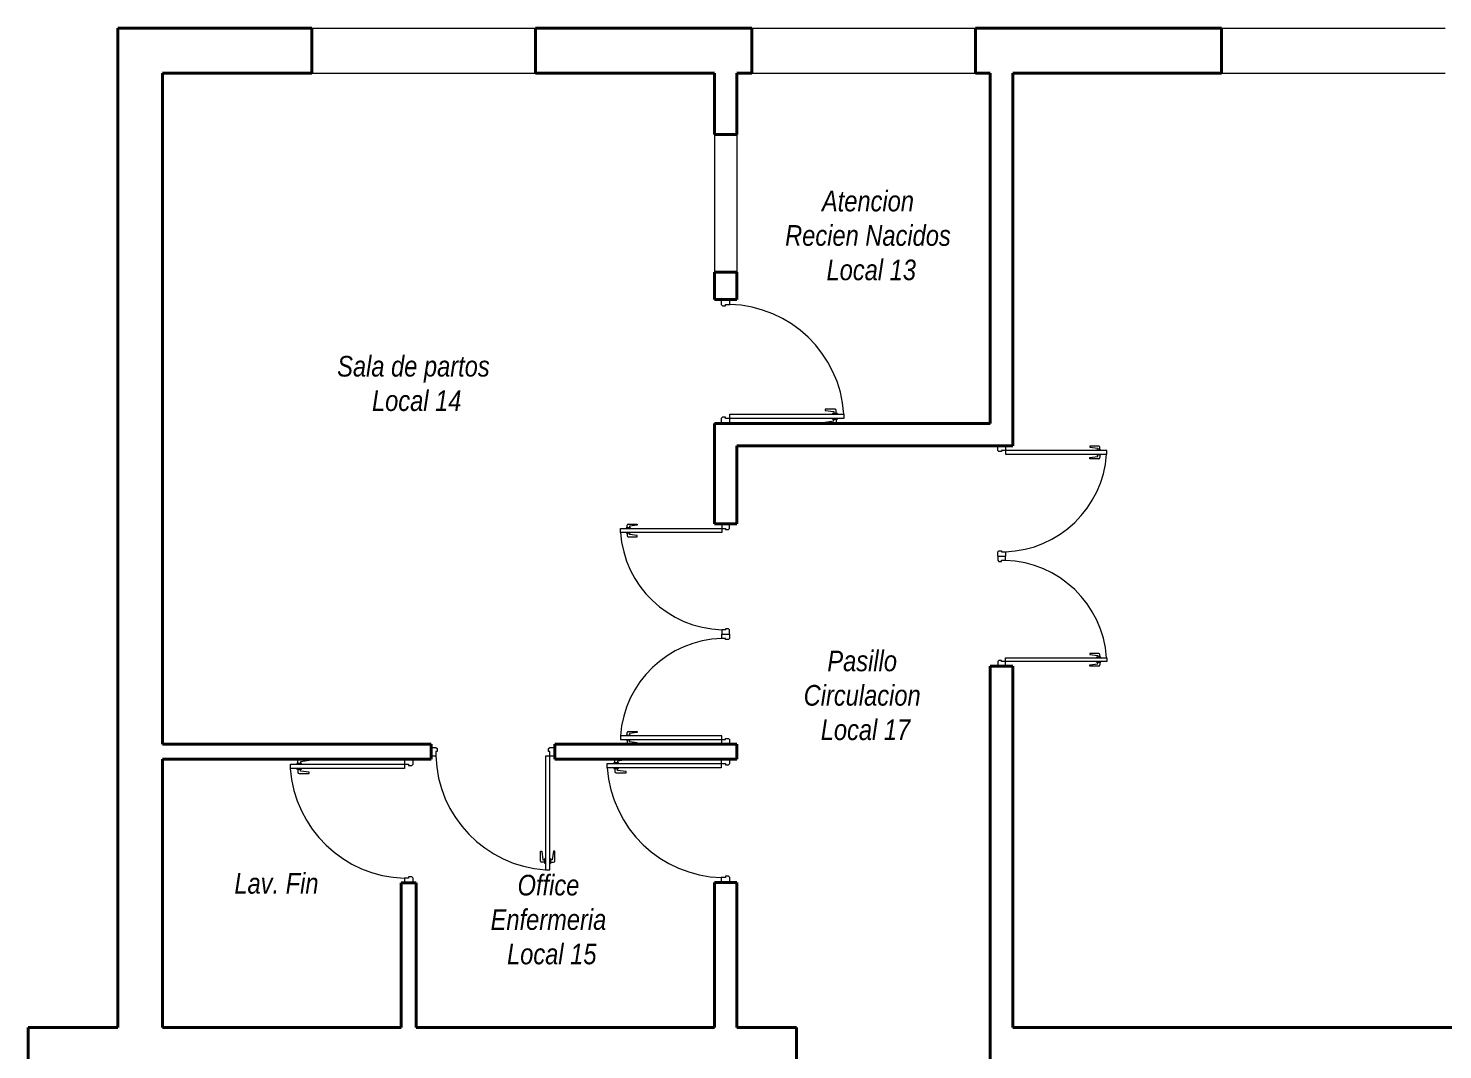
# Model space of a CAD drawing. Header units: millimetres. Extents: x -196 to -130, y 74 to 971.
# Drawn here: x -191.36 to -181.08, y 962.49 to 969.91 of the extents above; entities that cross this region are included whole.
import ezdxf

# ---------------------------------------------------------------- set-up
doc = ezdxf.new("R2010")
doc.units = ezdxf.units.MM
for name, color, linetype, lineweight in [('Aberturas', 43, 'Continuous', 9), ('Muro Corte', 1, 'Continuous', 40), ('Muro Vista', 3, 'Continuous', 20), ('Textos', 2, 'Continuous', 5)]:
    doc.layers.add(name, color=color, linetype=linetype, lineweight=lineweight)

msp = doc.modelspace()

# ---------------------------------------------------------------- linework, layer by layer
at = {"layer": 'Aberturas'}
for p, q in [((-186.324, 967.94), (-186.324, 967.905)), ((-186.261, 967.94), (-186.324, 967.94)), ((-186.324, 967.905), (-186.315, 967.896)), ((-186.315, 967.896), (-186.292, 967.896)), ((-186.292, 967.896), (-186.292, 967.905)), ((-186.292, 967.905), (-186.261, 967.905)), ((-186.261, 967.905), (-186.261, 967.94)), ((-185.497, 967.144), (-185.569, 967.144)), ((-185.569, 967.144), (-185.569, 967.135)), ((-185.569, 967.135), (-185.506, 967.126)), ((-185.506, 967.126), (-185.506, 967.113)), ((-185.488, 967.113), (-185.488, 967.135)), ((-186.315, 967.086), (-186.324, 967.077)), ((-186.324, 967.077), (-186.324, 967.04)), ((-186.324, 967.04), (-186.261, 967.04)), ((-186.292, 967.086), (-186.315, 967.086)), ((-186.292, 967.077), (-186.292, 967.086)), ((-186.261, 967.077), (-186.292, 967.077)), ((-186.261, 967.077), (-186.261, 967.108)), ((-186.261, 967.108), (-185.433, 967.108)), ((-185.433, 967.077), (-186.261, 967.077)), ((-186.261, 967.04), (-186.261, 967.077)), ((-185.569, 967.05), (-185.506, 967.059)), ((-185.569, 967.041), (-185.569, 967.05)), ((-185.497, 967.041), (-185.569, 967.041)), ((-185.479, 967.113), (-185.515, 967.113)), ((-185.515, 967.113), (-185.515, 967.108)), ((-185.515, 967.077), (-185.515, 967.072)), ((-185.515, 967.072), (-185.479, 967.072)), ((-185.506, 967.059), (-185.506, 967.072)), ((-185.488, 967.072), (-185.488, 967.05)), ((-185.479, 967.108), (-185.479, 967.113)), ((-185.479, 967.072), (-185.479, 967.077)), ((-185.433, 967.108), (-185.433, 967.077)), ((-184.315, 966.844), (-184.315, 966.877)), ((-184.315, 966.877), (-184.259, 966.877)), ((-184.307, 966.836), (-184.315, 966.844)), ((-184.287, 966.836), (-184.307, 966.836)), ((-184.259, 966.844), (-184.287, 966.844)), ((-184.287, 966.844), (-184.287, 966.836)), ((-184.259, 966.877), (-184.259, 966.844)), ((-183.523, 966.844), (-184.259, 966.844)), ((-184.259, 966.844), (-184.259, 966.816)), ((-184.259, 966.816), (-183.523, 966.816)), ((-183.581, 966.876), (-183.645, 966.876)), ((-183.645, 966.876), (-183.645, 966.868)), ((-183.645, 966.868), (-183.589, 966.86)), ((-183.597, 966.844), (-183.597, 966.848)), ((-183.597, 966.848), (-183.565, 966.848)), ((-183.597, 966.812), (-183.597, 966.816)), ((-183.589, 966.86), (-183.589, 966.848)), ((-183.573, 966.848), (-183.573, 966.868)), ((-183.565, 966.848), (-183.565, 966.844)), ((-183.565, 966.816), (-183.565, 966.812)), ((-183.523, 966.816), (-183.523, 966.844)), ((-183.645, 966.792), (-183.589, 966.8)), ((-183.645, 966.784), (-183.645, 966.792)), ((-183.581, 966.784), (-183.645, 966.784)), ((-183.565, 966.812), (-183.597, 966.812)), ((-183.589, 966.8), (-183.589, 966.812)), ((-183.573, 966.812), (-183.573, 966.792)), ((-186.999, 966.309), (-186.935, 966.309)), ((-186.935, 966.309), (-186.935, 966.301)), ((-186.32, 966.31), (-186.32, 966.277)), ((-186.264, 966.31), (-186.32, 966.31)), ((-186.264, 966.277), (-186.264, 966.31)), ((-187.056, 966.249), (-187.056, 966.277)), ((-187.056, 966.277), (-186.32, 966.277)), ((-186.32, 966.249), (-187.056, 966.249)), ((-186.983, 966.281), (-187.015, 966.281)), ((-187.015, 966.281), (-187.015, 966.277)), ((-187.015, 966.249), (-187.015, 966.245)), ((-187.015, 966.245), (-186.983, 966.245)), ((-187.007, 966.281), (-187.007, 966.301)), ((-187.007, 966.245), (-187.007, 966.225)), ((-186.999, 966.217), (-186.935, 966.217)), ((-186.935, 966.301), (-186.991, 966.293)), ((-186.991, 966.293), (-186.991, 966.281)), ((-186.991, 966.233), (-186.991, 966.245)), ((-186.935, 966.225), (-186.991, 966.233)), ((-186.983, 966.277), (-186.983, 966.281)), ((-186.983, 966.245), (-186.983, 966.249)), ((-186.935, 966.217), (-186.935, 966.225)), ((-186.32, 966.277), (-186.32, 966.249)), ((-186.32, 966.277), (-186.292, 966.277)), ((-186.292, 966.277), (-186.292, 966.269)), ((-186.292, 966.269), (-186.272, 966.269)), ((-186.272, 966.269), (-186.264, 966.277)), ((-184.315, 966.108), (-184.307, 966.116)), ((-184.315, 966.077), (-184.315, 966.108)), ((-184.307, 966.116), (-184.287, 966.116)), ((-184.287, 966.116), (-184.287, 966.108)), ((-184.287, 966.108), (-184.259, 966.108)), ((-184.259, 966.108), (-184.259, 966.077)), ((-184.315, 966.077), (-184.259, 966.077)), ((-184.315, 966.077), (-184.315, 966.046)), ((-184.315, 966.077), (-184.259, 966.077)), ((-184.315, 966.046), (-184.307, 966.038)), ((-184.307, 966.038), (-184.287, 966.038)), ((-184.287, 966.038), (-184.287, 966.046)), ((-184.287, 966.046), (-184.259, 966.046)), ((-184.259, 966.046), (-184.259, 966.077)), ((-186.292, 965.541), (-186.32, 965.541)), ((-186.32, 965.541), (-186.32, 965.51)), ((-186.32, 965.51), (-186.264, 965.51)), ((-186.32, 965.479), (-186.32, 965.51)), ((-186.32, 965.51), (-186.264, 965.51)), ((-186.272, 965.549), (-186.292, 965.549)), ((-186.292, 965.549), (-186.292, 965.541)), ((-186.264, 965.541), (-186.272, 965.549)), ((-186.264, 965.51), (-186.264, 965.541)), ((-186.264, 965.51), (-186.264, 965.479)), ((-186.292, 965.479), (-186.32, 965.479)), ((-186.292, 965.471), (-186.292, 965.479)), ((-186.272, 965.471), (-186.292, 965.471)), ((-186.264, 965.479), (-186.272, 965.471)), ((-184.307, 965.318), (-184.315, 965.31)), ((-184.315, 965.31), (-184.315, 965.277)), ((-184.315, 965.277), (-184.259, 965.277)), ((-184.287, 965.318), (-184.307, 965.318)), ((-184.287, 965.31), (-184.287, 965.318)), ((-184.259, 965.31), (-184.287, 965.31)), ((-184.259, 965.31), (-184.259, 965.338)), ((-184.259, 965.338), (-183.523, 965.338)), ((-183.523, 965.31), (-184.259, 965.31)), ((-184.259, 965.277), (-184.259, 965.31)), ((-183.581, 965.37), (-183.645, 965.37)), ((-183.645, 965.37), (-183.645, 965.362)), ((-183.645, 965.362), (-183.589, 965.354)), ((-183.645, 965.286), (-183.589, 965.294)), ((-183.645, 965.278), (-183.645, 965.286)), ((-183.581, 965.278), (-183.645, 965.278)), ((-183.565, 965.342), (-183.597, 965.342)), ((-183.597, 965.342), (-183.597, 965.338)), ((-183.597, 965.31), (-183.597, 965.306)), ((-183.597, 965.306), (-183.565, 965.306)), ((-183.589, 965.354), (-183.589, 965.342)), ((-183.589, 965.294), (-183.589, 965.306)), ((-183.573, 965.342), (-183.573, 965.362)), ((-183.573, 965.306), (-183.573, 965.286)), ((-183.565, 965.338), (-183.565, 965.342)), ((-183.565, 965.306), (-183.565, 965.31)), ((-183.523, 965.338), (-183.523, 965.31)), ((-187.056, 964.771), (-187.056, 964.743)), ((-186.32, 964.771), (-187.056, 964.771)), ((-187.015, 964.771), (-187.015, 964.775)), ((-187.015, 964.775), (-186.983, 964.775)), ((-187.007, 964.775), (-187.007, 964.795)), ((-186.999, 964.803), (-186.935, 964.803)), ((-186.935, 964.795), (-186.991, 964.787)), ((-186.991, 964.787), (-186.991, 964.775)), ((-186.983, 964.775), (-186.983, 964.771)), ((-186.935, 964.803), (-186.935, 964.795)), ((-186.32, 964.743), (-186.32, 964.771)), ((-188.432, 964.687), (-188.397, 964.687)), ((-188.432, 964.624), (-188.432, 964.687)), ((-188.397, 964.687), (-188.388, 964.678)), ((-188.388, 964.678), (-188.388, 964.656)), ((-187.578, 964.678), (-187.569, 964.687)), ((-187.578, 964.656), (-187.578, 964.678)), ((-187.569, 964.687), (-187.532, 964.687)), ((-187.532, 964.687), (-187.532, 964.624)), ((-187.056, 964.743), (-186.32, 964.743)), ((-187.015, 964.739), (-187.015, 964.743)), ((-186.983, 964.739), (-187.015, 964.739)), ((-187.007, 964.739), (-187.007, 964.719)), ((-186.999, 964.711), (-186.935, 964.711)), ((-186.991, 964.727), (-186.991, 964.739)), ((-186.935, 964.719), (-186.991, 964.727)), ((-186.983, 964.743), (-186.983, 964.739)), ((-186.935, 964.711), (-186.935, 964.719)), ((-186.32, 964.71), (-186.32, 964.743)), ((-186.32, 964.743), (-186.292, 964.743)), ((-186.264, 964.71), (-186.32, 964.71)), ((-186.292, 964.743), (-186.292, 964.751)), ((-186.292, 964.751), (-186.272, 964.751)), ((-186.272, 964.751), (-186.264, 964.743)), ((-186.264, 964.743), (-186.264, 964.71)), ((-189.454, 964.533), (-189.454, 964.565)), ((-189.454, 964.565), (-188.626, 964.565)), ((-189.372, 964.569), (-189.408, 964.569)), ((-189.408, 964.569), (-189.408, 964.565)), ((-189.399, 964.569), (-189.399, 964.592)), ((-189.39, 964.601), (-189.318, 964.601)), ((-189.318, 964.592), (-189.381, 964.583)), ((-189.381, 964.583), (-189.381, 964.569)), ((-189.372, 964.565), (-189.372, 964.569)), ((-189.318, 964.601), (-189.318, 964.592)), ((-188.626, 964.602), (-188.626, 964.565)), ((-188.563, 964.602), (-188.626, 964.602)), ((-188.626, 964.565), (-188.626, 964.533)), ((-188.626, 964.565), (-188.595, 964.565)), ((-188.595, 964.565), (-188.595, 964.556)), ((-188.595, 964.556), (-188.572, 964.556)), ((-188.572, 964.556), (-188.563, 964.565)), ((-188.563, 964.565), (-188.563, 964.602)), ((-188.397, 964.624), (-188.432, 964.624)), ((-188.388, 964.656), (-188.397, 964.656)), ((-188.397, 964.656), (-188.397, 964.624)), ((-187.569, 964.624), (-187.601, 964.624)), ((-187.601, 964.624), (-187.601, 963.796)), ((-187.569, 964.656), (-187.578, 964.656)), ((-187.569, 964.624), (-187.569, 964.656)), ((-187.569, 963.796), (-187.569, 964.624)), ((-187.532, 964.624), (-187.569, 964.624)), ((-187.152, 964.538), (-187.152, 964.569)), ((-187.152, 964.569), (-186.324, 964.569)), ((-187.069, 964.574), (-187.105, 964.574)), ((-187.105, 964.574), (-187.105, 964.569)), ((-187.096, 964.574), (-187.096, 964.596)), ((-187.087, 964.605), (-187.015, 964.605)), ((-187.015, 964.596), (-187.078, 964.587)), ((-187.078, 964.587), (-187.078, 964.574)), ((-187.069, 964.569), (-187.069, 964.574)), ((-187.015, 964.605), (-187.015, 964.596)), ((-186.324, 964.606), (-186.324, 964.569)), ((-186.261, 964.606), (-186.324, 964.606)), ((-186.324, 964.569), (-186.324, 964.538)), ((-186.324, 964.569), (-186.292, 964.569)), ((-186.292, 964.569), (-186.292, 964.56)), ((-186.292, 964.56), (-186.27, 964.56)), ((-186.27, 964.56), (-186.261, 964.569)), ((-186.261, 964.569), (-186.261, 964.606)), ((-188.626, 964.533), (-189.454, 964.533)), ((-189.408, 964.533), (-189.408, 964.529)), ((-189.408, 964.529), (-189.372, 964.529)), ((-189.399, 964.529), (-189.399, 964.506)), ((-189.39, 964.497), (-189.318, 964.497)), ((-189.381, 964.515), (-189.381, 964.529)), ((-189.318, 964.506), (-189.381, 964.515)), ((-189.372, 964.529), (-189.372, 964.533)), ((-189.318, 964.497), (-189.318, 964.506)), ((-186.324, 964.538), (-187.152, 964.538)), ((-187.105, 964.538), (-187.105, 964.533)), ((-187.105, 964.533), (-187.069, 964.533)), ((-187.096, 964.533), (-187.096, 964.511)), ((-187.087, 964.502), (-187.015, 964.502)), ((-187.078, 964.52), (-187.078, 964.533)), ((-187.015, 964.511), (-187.078, 964.52)), ((-187.069, 964.533), (-187.069, 964.538)), ((-187.015, 964.502), (-187.015, 964.511)), ((-187.637, 963.861), (-187.637, 963.933)), ((-187.637, 963.933), (-187.628, 963.933)), ((-187.628, 963.933), (-187.619, 963.87)), ((-187.605, 963.852), (-187.628, 963.852)), ((-187.619, 963.87), (-187.605, 963.87)), ((-187.605, 963.843), (-187.605, 963.879)), ((-187.605, 963.879), (-187.601, 963.879)), ((-187.601, 963.843), (-187.605, 963.843)), ((-187.569, 963.879), (-187.565, 963.879)), ((-187.565, 963.843), (-187.569, 963.843)), ((-187.565, 963.879), (-187.565, 963.843)), ((-187.551, 963.87), (-187.565, 963.87)), ((-187.565, 963.852), (-187.542, 963.852)), ((-187.542, 963.933), (-187.551, 963.87)), ((-187.533, 963.933), (-187.542, 963.933)), ((-187.533, 963.861), (-187.533, 963.933)), ((-188.595, 963.737), (-188.626, 963.737)), ((-188.626, 963.737), (-188.626, 963.702)), ((-188.572, 963.746), (-188.595, 963.746)), ((-188.595, 963.746), (-188.595, 963.737)), ((-188.563, 963.737), (-188.572, 963.746)), ((-188.563, 963.702), (-188.563, 963.737)), ((-187.601, 963.796), (-187.569, 963.796)), ((-186.292, 963.741), (-186.324, 963.741)), ((-186.324, 963.741), (-186.324, 963.706)), ((-186.27, 963.75), (-186.292, 963.75)), ((-186.292, 963.75), (-186.292, 963.741)), ((-186.261, 963.741), (-186.27, 963.75)), ((-186.261, 963.706), (-186.261, 963.741)), ((-188.626, 963.702), (-188.563, 963.702)), ((-186.324, 963.706), (-186.261, 963.706))]:
    msp.add_line(p, q, dxfattribs=at)
for centre, radius, start, end in [((-186.288, 967.048), 0.858, 4.0508, 88.1688), ((-185.497, 967.135), 0.009, 0, 90), ((-185.497, 967.05), 0.009, 270, 0), ((-184.284, 966.87), 0.762, 271.8312, 355.9492), ((-183.581, 966.868), 0.008, 0, 90), ((-183.581, 966.792), 0.008, 270, 0), ((-186.999, 966.301), 0.008, 90, 180), ((-186.296, 966.303), 0.762, 184.0508, 268.1688), ((-186.999, 966.225), 0.008, 180, 270), ((-184.284, 965.284), 0.762, 4.0508, 88.1688), ((-186.296, 964.717), 0.762, 91.8312, 175.9492), ((-183.581, 965.362), 0.008, 0, 90), ((-183.581, 965.286), 0.008, 270, 0), ((-186.999, 964.795), 0.008, 90, 180), ((-186.999, 964.719), 0.008, 180, 270), ((-189.39, 964.592), 0.009, 90, 180), ((-187.54, 964.652), 0.858, 181.8312, 265.9492), ((-187.087, 964.596), 0.009, 90, 180), ((-188.599, 964.594), 0.858, 184.0508, 268.1688), ((-189.39, 964.506), 0.009, 180, 270), ((-186.296, 964.598), 0.858, 184.0508, 268.1688), ((-187.087, 964.511), 0.009, 180, 270), ((-187.628, 963.861), 0.009, 180, 270), ((-187.542, 963.861), 0.009, 270, 0)]:
    msp.add_arc(centre, radius, start, end, dxfattribs=at)
at = {"layer": 'Muro Corte'}
for p, q in [((-190.708, 962.651), (-190.708, 969.911)), ((-190.708, 969.911), (-189.299, 969.911)), ((-189.299, 969.586), (-189.299, 969.911)), ((-187.674, 969.911), (-186.102, 969.911)), ((-187.674, 969.586), (-187.674, 969.911)), ((-186.102, 969.911), (-186.102, 969.586)), ((-184.477, 969.911), (-182.689, 969.911)), ((-184.477, 969.911), (-184.477, 969.586)), ((-182.689, 969.911), (-182.689, 969.586)), ((-190.383, 964.71), (-190.383, 969.586)), ((-190.383, 969.586), (-189.299, 969.586)), ((-187.674, 969.586), (-186.373, 969.586)), ((-186.373, 969.586), (-186.373, 969.14)), ((-186.211, 969.586), (-186.102, 969.586)), ((-186.211, 969.586), (-186.211, 969.14)), ((-184.477, 969.586), (-184.369, 969.586)), ((-184.369, 969.586), (-184.369, 967.04)), ((-184.206, 969.586), (-182.689, 969.586)), ((-184.206, 969.586), (-184.206, 966.877)), ((-186.373, 969.14), (-186.211, 969.14)), ((-186.373, 968.14), (-186.211, 968.14)), ((-186.373, 968.14), (-186.373, 967.94)), ((-186.211, 968.14), (-186.211, 967.94)), ((-186.373, 967.94), (-186.211, 967.94)), ((-186.373, 967.04), (-186.373, 966.31)), ((-186.373, 967.04), (-184.369, 967.04)), ((-186.211, 966.877), (-186.211, 966.31)), ((-186.211, 966.877), (-184.206, 966.877)), ((-186.373, 966.31), (-186.211, 966.31)), ((-184.369, 965.277), (-184.206, 965.277)), ((-184.369, 965.277), (-184.369, 962.326)), ((-184.206, 965.277), (-184.206, 962.651)), ((-190.383, 964.71), (-188.432, 964.71)), ((-188.432, 964.602), (-188.432, 964.71)), ((-187.532, 964.71), (-186.211, 964.71)), ((-187.532, 964.602), (-187.532, 964.71)), ((-186.211, 964.71), (-186.211, 964.602)), ((-190.383, 964.602), (-188.432, 964.602)), ((-190.383, 962.651), (-190.383, 964.602)), ((-187.532, 964.602), (-186.211, 964.602)), ((-188.649, 963.702), (-188.541, 963.702)), ((-188.649, 962.651), (-188.649, 963.702)), ((-188.541, 962.651), (-188.541, 963.702)), ((-186.373, 963.706), (-186.211, 963.706)), ((-186.373, 963.706), (-186.373, 962.651)), ((-186.211, 963.706), (-186.211, 962.651)), ((-191.358, 959.617), (-191.358, 962.651)), ((-191.358, 962.651), (-190.708, 962.651)), ((-190.383, 962.651), (-188.649, 962.651)), ((-188.541, 962.651), (-186.373, 962.651)), ((-186.211, 962.651), (-185.777, 962.651)), ((-185.777, 962.651), (-185.777, 962.326)), ((-184.206, 962.651), (-179.002, 962.651))]:
    msp.add_line(p, q, dxfattribs=at)
at = {"layer": 'Muro Vista'}
for p, q in [((-189.299, 969.911), (-187.674, 969.911)), ((-186.102, 969.911), (-184.477, 969.911)), ((-182.689, 969.911), (-181.064, 969.911)), ((-189.299, 969.586), (-187.674, 969.586)), ((-186.102, 969.586), (-184.477, 969.586)), ((-182.689, 969.586), (-181.064, 969.586)), ((-186.373, 969.14), (-186.373, 968.14)), ((-186.211, 969.14), (-186.211, 968.14))]:
    msp.add_line(p, q, dxfattribs=at)

# ---------------------------------------------------------------- texts
at = {"layer": 'Textos', "char_height": 0.18, "width": 2.6129, "attachment_point": 2}
for s, insert in [('{\\fArial Narrow|b0|i1|c0|p34;\\H0.8333x;Atencion\\PRecien Nacidos\\P Local 13}', (-185.258, 968.731)), ('{\\fArial Narrow|b0|i1|c0|p34;\\H0.8333x;Sala de partos\\P Local 14}', (-188.56, 967.531)), ('{\\fArial Narrow|b0|i1|c0|p34;\\H0.8333x;Pasillo\\PCirculacion\\P Local 17}', (-185.3, 965.39)), ('{\\fArial Narrow|b0|i1|c0|p34;\\H0.8333x;Lav. Fin}', (-189.555, 963.774)), ('{\\fArial Narrow|b0|i1|c0|p34;\\H0.8333x;Office \\PEnfermeria\\P Local 15}', (-187.579, 963.761))]:
    msp.add_mtext(s, dxfattribs=dict(at, insert=insert))

doc.saveas('drawing.dxf')
